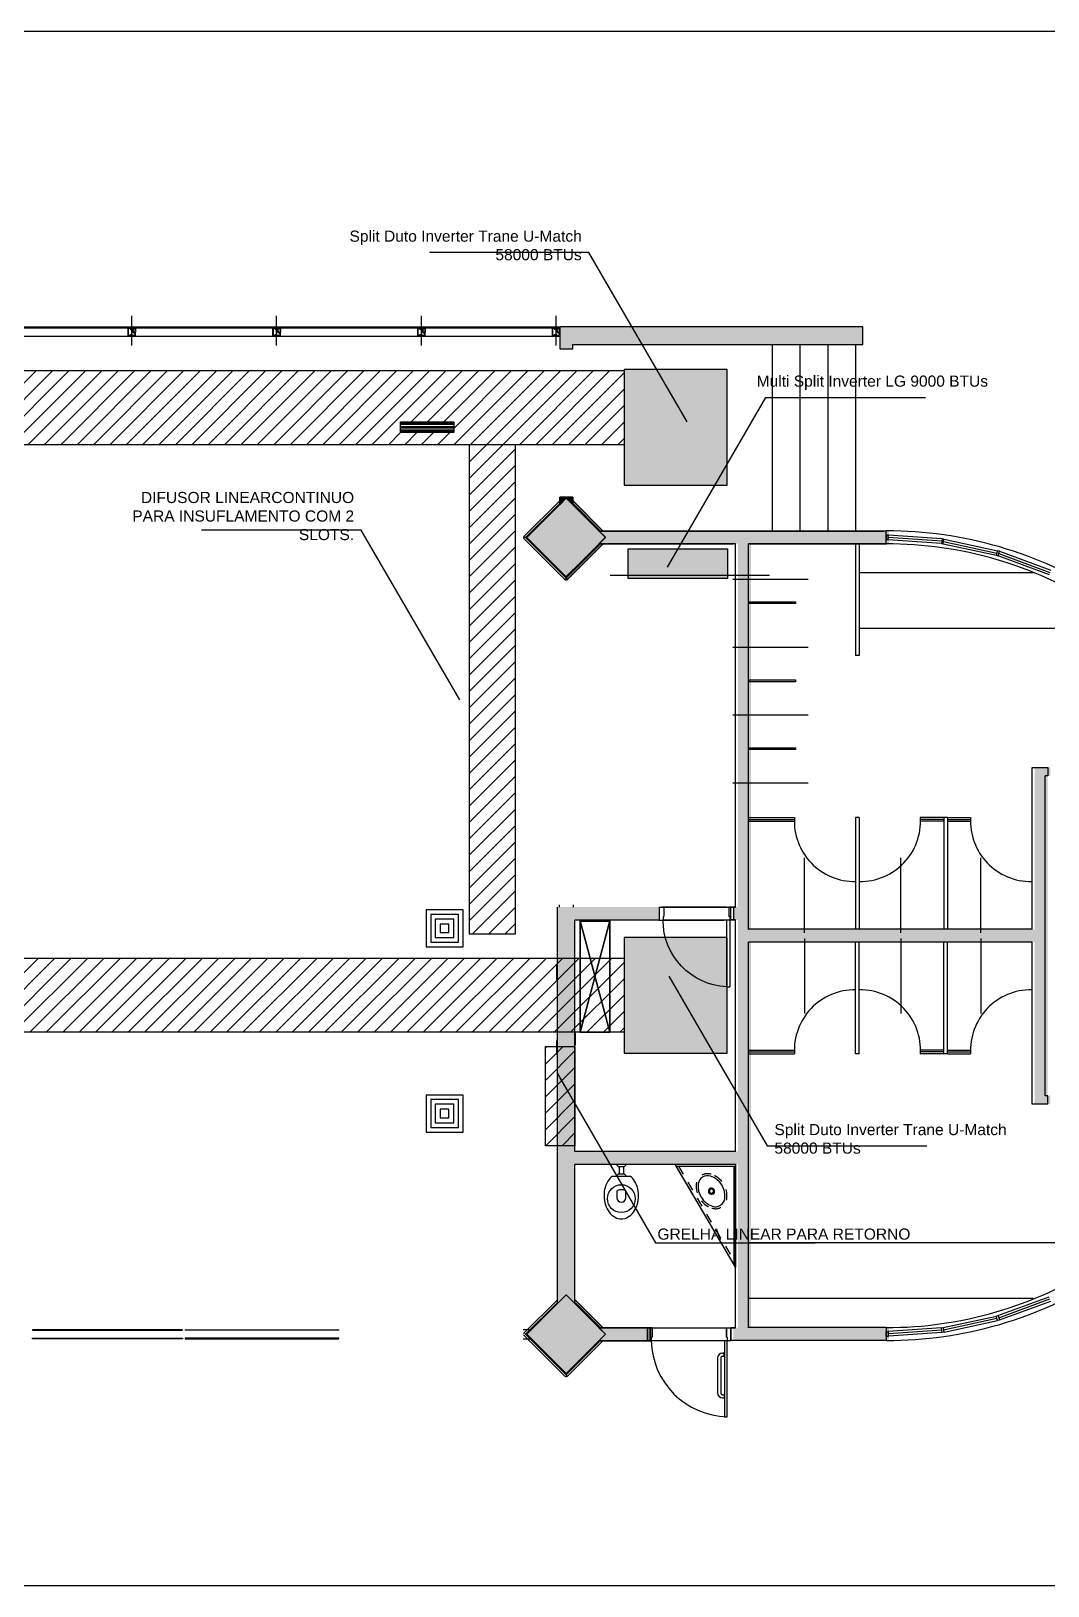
# Model space of a CAD drawing. Header units: millimetres. Extents: x 182 to 575, y -105 to 95.
# Drawn here: x 331.77 to 342.74, y -104.97 to -88.19 of the extents above; entities that cross this region are included whole.
import ezdxf

# ---------------------------------------------------------------- set-up
doc = ezdxf.new("R2010")
doc.units = ezdxf.units.MM
doc.header["$MEASUREMENT"] = 0
doc.linetypes.add('DASHED', pattern=[0.75, 0.5, -0.25])
doc.linetypes.add('XR_BL2_AND_MON-REV15$0$DASHDOT', pattern=[1, 0.5, -0.25, 0, -0.25])
for name, color, linetype in [('ar condicionado', 160, 'Continuous'), ('base', 253, 'Continuous'), ('XR_BL2_AND_MON-REV15$0$EIXOS_PERFIL', 181, 'XR_BL2_AND_MON-REV15$0$DASHDOT')]:
    doc.layers.add(name, color=color, linetype=linetype)
doc.styles.add('ARIAL', font='arial.ttf')
pattern_1 = [(45, (0, -100), (-0.088388348, 0.088388348), [])]

# ---------------------------------------------------------------- blocks, each defined once
blk = doc.blocks.new('XR_BL2_AND_MON-REV15$0$P50X50')
at = {"layer": 'base'}
blk.add_hatch(color=256, dxfattribs=at).paths.add_polyline_path([(0, -0.424), (0.424, 0), (0, 0.424), (-0.424, 0)])
at = {"layer": 'base', "linetype": 'ByBlock'}
blk.add_lwpolyline([(0, -0.424), (0.424, 0), (0, 0.424), (-0.424, 0)], close=True, dxfattribs=at)
blk = doc.blocks.new('XR_BL2_AND_MON-REV15$0$PILAR 60X60_45')
at = {"layer": 'base'}
blk.add_blockref('XR_BL2_AND_MON-REV15$0$P50X50', (0, 0), dxfattribs=at)
blk = doc.blocks.new('XR_BL2_AND_MON-REV15$0$PERFIL_UNIT_ALCOA')
at = {"color": 1}
for p, q in [((-34, 19), (-34, 13)), ((-34, 13), (-15, 13)), ((-33, 83), (-32, 83)), ((-33, 76), (-33, 83)), ((-32, 76), (-33, 76)), ((-33, 43), (-32, 43)), ((-33, 36), (-33, 43)), ((-32, 36), (-33, 36)), ((-32, 80), (-32, 79)), ((-31, 80), (-32, 80)), ((-32, 79), (-31, 79)), ((-32, 40), (-32, 39)), ((-31, 40), (-32, 40)), ((-32, 39), (-31, 39)), ((-31, 82), (-31, 80)), ((-31, 79), (-31, 77)), ((-31, 42), (-31, 40)), ((-31, 39), (-31, 37)), ((-15, 19), (-21, 19)), ((-15, 19), (-21, 19)), ((-21, 13), (-15, 13)), ((-19, 19), (-13, 19)), ((-15, 19), (-15, 13)), ((-7, 95), (-9, 95)), ((-7, 95), (-9, 95)), ((-9, 92), (-5, 92)), ((-9, 27), (-5, 27)), ((-7, 24), (-9, 24)), ((-7, 24), (-9, 24)), ((-6, 95), (-8, 97)), ((-7, 96), (-8, 97)), ((-8, 96), (-7, 97)), ((-8, 96), (-7, 97)), ((-8, 96), (-7, 97)), ((-8, 97), (-8, 97)), ((-6, 95), (-8, 97)), ((-7, 96), (-8, 97)), ((-8, 96), (-7, 97)), ((-8, 96), (-7, 97)), ((-8, 96), (-7, 97)), ((-8, 97), (-8, 97)), ((-7, 96), (-8, 96)), ((-8, 96), (-8, 96)), ((-7, 96), (-8, 96)), ((-8, 96), (-8, 96)), ((-6, 24), (-8, 22)), ((-6, 24), (-8, 22)), ((-7, 23), (-8, 22)), ((-7, 23), (-8, 22)), ((-8, 23), (-8, 23)), ((-8, 23), (-7, 22)), ((-8, 23), (-7, 22)), ((-7, 23), (-8, 22)), ((-7, 23), (-8, 22)), ((-8, 23), (-8, 23)), ((-8, 23), (-7, 22)), ((-8, 23), (-7, 22)), ((-8, 22), (-7, 22)), ((-8, 22), (-8, 22)), ((-8, 22), (-7, 22)), ((-8, 22), (-8, 22)), ((-5, 95), (-7, 97)), ((-5, 95), (-7, 97)), ((-7, 95), (-4, 97)), ((-7, 95), (-5, 97)), ((-7, 95), (-5, 97)), ((-7, 96), (-6, 97)), ((-7, 96), (-6, 97)), ((-5, 95), (-7, 97)), ((-5, 95), (-7, 97)), ((-7, 95), (-4, 97)), ((-7, 95), (-5, 97)), ((-7, 95), (-5, 97)), ((-7, 96), (-6, 97)), ((-7, 96), (-6, 97)), ((-7, 95), (-7, 96)), ((-7, 95), (-7, 96)), ((-6, 95), (-7, 96)), ((-6, 95), (-7, 96)), ((-4, 95), (-7, 95)), ((-4, 95), (-7, 95)), ((-6, 95), (-7, 95)), ((-6, 95), (-7, 95)), ((-4, 24), (-7, 24)), ((-7, 24), (-7, 23)), ((-4, 24), (-7, 24)), ((-7, 24), (-7, 23)), ((-5, 24), (-7, 22)), ((-5, 24), (-7, 22)), ((-6, 24), (-7, 23)), ((-6, 24), (-7, 23)), ((-7, 24), (-4, 22)), ((-5, 24), (-7, 22)), ((-5, 24), (-7, 22)), ((-6, 24), (-7, 23)), ((-6, 24), (-7, 23)), ((-7, 24), (-4, 22)), ((-7, 23), (-5, 22)), ((-7, 23), (-5, 22)), ((-7, 23), (-6, 22)), ((-7, 23), (-6, 22)), ((-7, 23), (-5, 22)), ((-7, 23), (-5, 22)), ((-7, 23), (-6, 22)), ((-7, 23), (-6, 22)), ((-4, 95), (-6, 97)), ((-4, 95), (-6, 97)), ((-4, 95), (-6, 97)), ((-6, 95), (-4, 97)), ((-6, 95), (-4, 97)), ((-4, 95), (-6, 97)), ((-4, 95), (-6, 97)), ((-4, 95), (-6, 97)), ((-6, 95), (-4, 97)), ((-6, 95), (-4, 97)), ((-4, 24), (-6, 22)), ((-4, 24), (-6, 22)), ((-6, 24), (-4, 22)), ((-6, 24), (-4, 22)), ((-4, 24), (-6, 22)), ((-4, 24), (-6, 22)), ((-6, 24), (-4, 22)), ((-6, 24), (-4, 22)), ((-4, 23), (-6, 22)), ((-4, 23), (-6, 22)), ((-3, 96), (-5, 97)), ((-4, 96), (-5, 97)), ((-5, 95), (-3, 97)), ((-5, 95), (-3, 97)), ((-3, 96), (-5, 97)), ((-4, 96), (-5, 97)), ((-5, 95), (-3, 97)), ((-5, 95), (-3, 97)), ((-5, 92), (-1, 92)), ((-5, 27), (-1, 27)), ((-5, 24), (-3, 22)), ((-5, 24), (-3, 22)), ((-5, 24), (-3, 22)), ((-5, 24), (-3, 22)), ((-3, 23), (-5, 22)), ((-4, 23), (-5, 22)), ((-3, 23), (-5, 22)), ((-4, 23), (-5, 22)), ((-3, 96), (-4, 97)), ((-3, 96), (-4, 97)), ((-3, 96), (-4, 97)), ((-3, 96), (-4, 97)), ((-4, 96), (-4, 95)), ((-4, 96), (-4, 95)), ((-4, 96), (-3, 96)), ((-4, 96), (-3, 96)), ((-4, 95), (-4, 95)), ((-4, 95), (-4, 95)), ((-2, 95), (-4, 95)), ((-4, 95), (-4, 95)), ((-4, 95), (-4, 95)), ((-2, 95), (-4, 95)), ((-4, 23), (-4, 24)), ((-4, 23), (-4, 24)), ((-4, 24), (-4, 24)), ((-4, 24), (-4, 23)), ((-2, 24), (-4, 24)), ((-4, 24), (-4, 24)), ((-4, 24), (-4, 23)), ((-2, 24), (-4, 24)), ((-3, 23), (-4, 22)), ((-3, 23), (-4, 22)), ((-4, 23), (-3, 22)), ((-3, 23), (-4, 22)), ((-3, 23), (-4, 22)), ((-4, 23), (-3, 22)), ((0, 19), (-4, 4)), ((-4, 13), (-4, 3)), ((-4, 8), (-4, 4)), ((-3, 97), (-3, 97)), ((-3, 96), (-3, 97)), ((-3, 97), (-3, 97)), ((-3, 96), (-3, 97)), ((-3, 96), (-3, 96)), ((-3, 96), (-3, 96)), ((-3, 23), (-3, 22)), ((-3, 23), (-3, 22)), ((-3, 22), (-3, 22)), ((-3, 22), (-3, 22)), ((-3, 22), (-3, 22)), ((-3, 22), (-3, 22)), ((10, 19), (0, 19)), ((18, 27), (9, 27)), ((9, 27), (9, 27)), ((9, 27), (9, 27)), ((9, 27), (9, 26)), ((9, 26), (9, 26)), ((9, 25), (9, 25)), ((9, 25), (9, 24)), ((9, 24), (9, 24)), ((10, 26), (10, 26)), ((10, 26), (17, 25)), ((17, 25), (10, 25)), ((10, 25), (10, 25)), ((10, 24), (10, 24)), ((10, 24), (12, 24)), ((10, 19), (13, 4)), ((12, 39), (26, 39)), ((12, 24), (12, 23)), ((12, 23), (12, 23)), ((12, 23), (12, 23)), ((12, 23), (12, 23)), ((12, 22), (12, 22)), ((12, 22), (12, 21)), ((12, 21), (12, 21)), ((12, 21), (12, 21)), ((12, 21), (15, 21)), ((15, 43), (13, 43)), ((13, 43), (13, 43)), ((13, 42), (13, 42)), ((13, 42), (13, 40)), ((13, 40), (13, 40)), ((13, 40), (13, 39)), ((13, 39), (13, 39)), ((13, 39), (13, 37)), ((13, 37), (13, 37)), ((13, 36), (13, 36)), ((13, 36), (15, 36)), ((13, 13), (13, 3)), ((13, 8), (13, 4)), ((15, 36), (15, 43)), ((15, 41), (16, 40)), ((15, 38), (15, 41)), ((15, 40), (15, 40)), ((15, 38), (15, 38)), ((15, 38), (16, 38)), ((15, 23), (15, 24)), ((16, 23), (15, 23)), ((15, 23), (15, 23)), ((15, 21), (16, 22)), ((15, 21), (15, 21)), ((15, 21), (15, 21)), ((16, 41), (17, 40)), ((16, 38), (16, 41)), ((16, 40), (16, 40)), ((16, 38), (16, 40)), ((16, 38), (17, 38)), ((16, 38), (16, 38)), ((16, 24), (18, 24)), ((16, 23), (16, 23)), ((16, 22), (16, 22)), ((17, 38), (18, 41)), ((17, 38), (17, 40)), ((17, 40), (17, 40)), ((17, 38), (17, 38)), ((17, 38), (18, 38)), ((17, 25), (17, 25)), ((17, 25), (17, 25)), ((17, 25), (17, 25)), ((17, 25), (17, 25)), ((17, 25), (17, 25)), ((18, 41), (18, 40)), ((18, 38), (19, 41)), ((18, 38), (18, 40)), ((18, 40), (19, 40)), ((18, 38), (18, 38)), ((18, 38), (19, 38)), ((18, 24), (18, 27)), ((18, 27), (18, 27)), ((18, 27), (18, 27)), ((18, 24), (18, 24)), ((18, 24), (18, 24)), ((19, 41), (19, 40)), ((19, 38), (20, 41)), ((19, 40), (19, 40)), ((19, 40), (20, 40)), ((19, 38), (19, 40)), ((19, 38), (20, 38)), ((19, 38), (19, 38)), ((19, 38), (19, 38)), ((20, 41), (20, 40)), ((20, 38), (20, 40)), ((20, 40), (21, 40)), ((20, 38), (21, 38)), ((21, 38), (21, 41)), ((21, 41), (21, 40)), ((21, 38), (21, 40)), ((21, 40), (22, 40)), ((21, 38), (21, 38)), ((21, 38), (22, 38)), ((22, 38), (22, 41)), ((22, 41), (22, 40)), ((22, 38), (22, 40)), ((22, 40), (23, 40)), ((22, 38), (22, 38)), ((22, 38), (23, 38)), ((23, 38), (23, 41)), ((23, 41), (24, 40)), ((23, 38), (24, 40)), ((23, 38), (23, 38)), ((23, 38), (23, 38)), ((24, 40), (24, 40)), ((24, 39), (24, 40)), ((24, 19), (24, 13)), ((31, 13), (24, 13)), ((43, 13), (24, 13)), ((26, 19), (32, 19)), ((26, 19), (45, 19)), ((39, 82), (39, 80)), ((39, 80), (40, 80)), ((39, 79), (39, 77)), ((40, 79), (39, 79)), ((41, 83), (40, 83)), ((40, 80), (40, 79)), ((40, 76), (41, 76)), ((41, 76), (41, 83)), ((43, 19), (43, 13))]:
    blk.add_line(p, q, dxfattribs=at)
for points in [[(-33, 19), (0, 19), (0, 19), (0, 24), (0, 24), (-3, 24, 1), (-3, 23), (-3, 23), (-3, 22), (-8, 22), (-8, 23), (-7, 23, 1), (-7, 24), (-10, 24), (-10, 23, -0.414214), (-12, 21), (-32, 21, -0.414214), (-34, 23), (-34, 96, -0.414214), (-32, 98), (-10, 98), (-10, 98), (-10, 95), (-10, 95, 0.419197), (-10, 95), (-7, 95, 1.022616), (-7, 96), (-8, 96), (-8, 97), (-3, 97), (-3, 96), (-3, 96, 1), (-3, 95), (0, 95), (0, 95), (0, 99), (-35, 99), (-35, 99), (-35, 18, 0.414214), (-35, 17), (-34, 17, 0.414214), (-34, 18), (-34, 19, -0.414214), (-33, 19)], [(40, 97), (14, 97, 0.414214), (12, 95), (12, 91, -0.414214), (10, 89), (-4, 89), (-4, 86), (-5, 86), (-5, 89), (-13, 89, -1.000008), (-13, 91), (-5, 92), (-5, 92), (10, 92), (10, 99, -0.414214), (10, 99), (44, 99, -0.414214), (45, 99), (45, 63, -0.406616), (44, 62), (18, 62, 0.414214), (17, 62), (17, 27, -0.414214), (17, 27), (-5, 27), (-13, 28, -1.000008), (-13, 30), (-5, 30), (-5, 33), (-4, 33), (-4, 30), (13, 30, 0.414214), (15, 32), (15, 65, -0.414214), (15, 65), (40, 65, 0.414214), (42, 67), (42, 95, 0.414214), (40, 97)], [(19, 56), (19, 30), (18, 30, 1), (18, 29), (19, 29), (19, 24), (16, 24, 0.414173), (15, 23), (15, 23), (16, 23, -0.585709), (16, 22), (16, 21, -0.26127), (15, 21), (12, 21, -0.253886), (12, 21), (11, 22, -0.595041), (11, 23), (12, 23), (12, 23, 0.414173), (12, 24), (10, 24, 0.414214), (10, 23), (10, 20, 0.414214), (10, 19), (44, 19, 0.414214), (45, 20), (45, 62, 0.414214), (44, 62), (19, 62, 0.414214), (19, 62), (19, 57), (18, 57, 1), (18, 56), (19, 56)], [(13, 22), (13, 24), (13, 24, -0.414214), (13, 24), (13, 24), (14, 24), (14, 24, -0.414214), (15, 24), (15, 24), (15, 22), (15, 22, -0.414214), (14, 22), (14, 22), (13, 22), (13, 22, -0.414214), (13, 22)], [(20, 22), (19, 22, 0.414214), (18, 22), (18, 21, 0.414214), (19, 21), (43, 21), (43, 61), (20, 61), (20, 23, -0.414214), (20, 22)]]:
    blk.add_lwpolyline(points, format="xyb", dxfattribs=at)
for points in [[(-7, 96), (-8, 96), (-8, 97), (-3, 97), (-3, 96), (-4, 96)], [(-7, 96), (-8, 96), (-8, 97), (-3, 97), (-3, 96), (-4, 96)], [(-7, 23), (-8, 23), (-8, 22), (-3, 22), (-3, 23), (-4, 23)], [(-7, 23), (-8, 23), (-8, 22), (-3, 22), (-3, 23), (-4, 23)]]:
    blk.add_lwpolyline(points, dxfattribs=at)
for centre, radius, start, end in [((-32, 82), 0.869, 0, 90), ((-32, 77), 0.869, 270, 0), ((-32, 42), 0.869, 0, 90), ((-32, 37), 0.869, 270, 0), ((-9, 93), 1.57, 97.3776, 269.717), ((-9, 25), 1.57, 90.283, 262.6224), ((-2, 93), 1.44, 277.4115, 92.3804), ((-2, 25), 1.44, 267.6196, 82.5885), ((9, 27), 0.3, 90.0002, 173.0764), ((10, 26), 0.5, 173.0802, 360), ((10, 25), 0.3, 86.9206, 179.9979), ((10, 24), 0.3, 180, 270), ((12, 24), 0.3, 360, 90), ((12, 23), 0.184, 90, 194.9998), ((12, 21), 0.184, 202.0192, 270), ((16, 24), 0.3, 90, 180), ((15, 21), 0.184, 270, 337.9776), ((16, 23), 0.184, 344.9975, 90), ((17, 25), 0.2, 0, 86.4562), ((17, 25), 0.2, 266.9225, 0), ((18, 27), 0.3, 0, 90), ((18, 24), 0.3, 270, 0), ((40, 82), 0.869, 90, 180), ((40, 77), 0.869, 180, 270)]:
    blk.add_arc(centre, radius, start, end, dxfattribs=at)
at = {"color": 1, "extrusion": (0, 0, -1)}
for centre, major_axis in [((13, 42), (0.573, -0.573)), ((13, 37), (0.573, 0.573))]:
    blk.add_ellipse(centre, major_axis=major_axis, ratio=1, start_param=2.356194, end_param=3.926991, dxfattribs=at)
at = {"color": 1}
for points, knots in [([(25, 39), (25, 39), (25, 39), (25, 39), (25, 39), (25, 39), (25, 39), (25, 39), (25, 39), (24, 39), (24, 39), (24, 39), (24, 39), (24, 39), (24, 39), (24, 39), (24, 39), (24, 39), (24, 39), (24, 39), (24, 39), (24, 39), (24, 39), (24, 39), (24, 39), (24, 39), (24, 39), (24, 39), (24, 38), (23, 38), (23, 38), (23, 38), (23, 38), (23, 38)], [0, 0, 0, 0, 0.051439, 0.072585, 0.094945, 0.148925, 0.177318, 0.208117, 0.229263, 0.263962, 0.286322, 0.316684, 0.341831, 0.370224, 0.385176, 0.410323, 0.432683, 0.466448, 0.484229, 0.519793, 0.54494, 0.583668, 0.608815, 0.635405, 0.653187, 0.684808, 0.766724, 0.798345, 0.829966, 0.855113, 0.870066, 0.927124, 1, 1, 1, 1]), ([(25, 39), (25, 39), (25, 40), (25, 40), (25, 40), (25, 40), (24, 40), (25, 40), (24, 40), (24, 40), (24, 40), (24, 40), (24, 40), (24, 40), (24, 40), (24, 40), (24, 40), (24, 40), (24, 40), (24, 40), (24, 40), (24, 40), (24, 40), (24, 40), (24, 40)], [0, 0, 0, 0, 0.07678, 0.102261, 0.156401, 0.18506, 0.227914, 0.244954, 0.311716, 0.342019, 0.377118, 0.407421, 0.432902, 0.525013, 0.566753, 0.587018, 0.625497, 0.657854, 0.688156, 0.805193, 0.825457, 0.896684, 0.922166, 1, 1, 1, 1])]:
    blk.add_open_spline(points, degree=3, knots=knots, dxfattribs=at)
at = {"layer": 'XR_BL2_AND_MON-REV15$0$EIXOS_PERFIL', "linetype": 'ByBlock', "ltscale": 0.1}
blk.add_line((5, 207), (5, -115), dxfattribs=at)
blk = doc.blocks.new('XR_BL2_AND_MON-REV15$0$A$C10B331E6')
at = {"layer": 'base'}
for p, q in [((-0.15, 0), (-0.15, -9.313, 2.33)), ((-0.06, 0, 197.496), (-0.06, -9.313, 199.826)), ((-0.05, 0, 179.853), (-0.05, -9.313, 199.826))]:
    blk.add_line(p, q, dxfattribs=at)
at = {"layer": 'base', "elevation": 179.853}
blk.add_lwpolyline([(-0.06, -9.313), (-0.05, -9.313)], dxfattribs=at)
at = {"layer": 'base', "linetype": 'ByBlock', "ltscale": 0.1, "xscale": -0.001000000000203727, "yscale": 0.001000000000203727, "zscale": 0.0009999999999763531, "rotation": 90}
for p in [(-0.047, -0.035, 197.496), (-0.047, -1.566), (-0.047, -3.129), (-0.047, -4.691), (-0.047, -6.254), (-0.047, -7.816), (-0.047, -9.269, 179.853)]:
    blk.add_blockref('XR_BL2_AND_MON-REV15$0$PERFIL_UNIT_ALCOA', p, dxfattribs=at)
blk = doc.blocks.new('XR_BL2_AND_MON-REV15$0$P8014PL')
at = {"layer": 'base'}
for p, q in [((-0.075, 0.14), (-0.075, 0.859)), ((-0.075, 0.859), (-0.04, 0.859)), ((-0.04, 0.14), (-0.04, 0.859)), ((-0.8, 0), (-0.8, 0.14)), ((-0.8, 0.14), (-0.76, 0.14)), ((-0.8, 0), (-0.75, 0)), ((-0.76, 0.1), (-0.76, 0.14)), ((-0.76, 0.1), (-0.75, 0.1)), ((-0.75, 0), (-0.75, 0.1)), ((-0.04, 0.14), (-0.075, 0.14)), ((-0.05, 0), (-0.05, 0.1)), ((-0.04, 0.1), (-0.05, 0.1)), ((0, 0), (-0.05, 0)), ((-0.04, 0.1), (-0.04, 0.14)), ((0, 0.14), (-0.04, 0.14)), ((0, 0), (0, 0.14))]:
    blk.add_line(p, q, dxfattribs=at)
blk.add_arc((-0.04, 0.14), 0.72, 92.7863, 180, dxfattribs=at)
blk = doc.blocks.new('BAC-PL2')
for p, q in [((0, 0), (0.005, 0)), ((0.025, 0.025), (0.105, 0.025)), ((0.025, -0.025), (0.105, -0.025))]:
    blk.add_line(p, q)
for points in [[(0.13, 0.1), (0.13, -0.1, 0.056984), (0.163, -0.131, 0.085116), (0.249, -0.174, 0.090221), (0.34, -0.185, 0.074494), (0.439, -0.17, 0.085116), (0.517, -0.131, 0.106255), (0.572, -0.068, 0.128271), (0.59, 0, 0.128271), (0.572, 0.068, 0.106255), (0.517, 0.131, 0.085116), (0.439, 0.17, 0.074494), (0.34, 0.185, 0.074494), (0.241, 0.17, 0.085116), (0.163, 0.131, 0.056984)], [(0.295, 0.05, 0.326276), (0.281, 0.04, 0.155871), (0.281, -0.04, 0.326276), (0.295, -0.05), (0.36, -0.05, 1), (0.36, 0.05)]]:
    blk.add_lwpolyline(points, format="xyb", close=True)
for points in [[(0, -0.05, 0.414214), (0.025, -0.025), (0.025, 0.025, 0.414483), (0, 0.05)], [(0.13, 0.05, 0.414483), (0.105, 0.025), (0.105, -0.025, 0.414214), (0.13, -0.05)]]:
    blk.add_lwpolyline(points, format="xyb")
blk.add_circle((0.37, 0), 0.15)
blk = doc.blocks.new('GRELHA AR')
at = {"layer": 'ar condicionado', "color": 1}
for points in [[(-0.2, 0.2), (0.2, 0.2), (0.2, -0.2), (-0.2, -0.2)], [(-0.15, 0.15), (0.15, 0.15), (0.15, -0.15), (-0.15, -0.15)], [(-0.1, 0.1), (0.1, 0.1), (0.1, -0.1), (-0.1, -0.1)], [(-0.046, 0.046), (0.046, 0.046), (0.046, -0.046), (-0.046, -0.046)]]:
    blk.add_lwpolyline(points, close=True, dxfattribs=at)

msp = doc.modelspace()

# ---------------------------------------------------------------- hatches: boundary and pattern name
at = {"layer": 'ar condicionado'}
h = msp.add_hatch(dxfattribs=at)
h.set_pattern_fill('ANSI31', color=256)
h.set_pattern_definition(pattern_1)
h.paths.add_polyline_path([(338.166, -91.852), (313.543, -91.852, 0.414214), (313.043, -92.352), (313.043, -92.652), (313.043, -93.731), (313.543, -94.593), (313.543, -92.652), (338.166, -92.652)])
h.paths.add_polyline_path([(335.752, -92.406), (336.33, -92.406), (336.33, -92.52), (335.752, -92.52)], flags=16)
h.paths.add_polyline_path([(313.543, -94.593), (313.043, -93.731), (313.043, -97.722), (313.543, -97.722)])
h.paths.add_polyline_path([(336.994, -92.652), (336.494, -92.652), (336.494, -97.932), (336.994, -97.932)])
h = msp.add_hatch(color=256, dxfattribs=at)
h.dxf.hatch_style = 1
h.paths.add_polyline_path([(338.166, -91.838), (338.166, -93.088), (339.278, -93.088), (339.278, -91.838)])
h = msp.add_hatch(dxfattribs=at)
h.set_pattern_fill('ANSI32', color=1, scale=0.1, angle=135)
h.set_pattern_definition([(180, (335.751734, -92.505014), (-3e-18, -0.0375), []), (180, (335.739234, -92.492514), (-3e-18, -0.0375), [])])
h.paths.add_polyline_path([(335.752, -92.406), (336.33, -92.406), (336.33, -92.52), (335.752, -92.52)])
h = msp.add_hatch(color=256, dxfattribs=at)
h.dxf.hatch_style = 1
h.paths.add_polyline_path([(339.283, -93.776), (339.283, -94.095), (338.21, -94.095), (338.21, -93.776)])
h = msp.add_hatch(dxfattribs=at)
h.set_pattern_fill('ANSI31', color=256)
h.set_pattern_definition(pattern_1)
h.paths.add_polyline_path([(331.483, -94.235), (331.083, -94.235), (331.083, -98.194), (331.483, -98.194)])
h.paths.add_polyline_path([(338.166, -98.194), (331.091, -98.194), (330.249, -98.594), (330.249, -98.994), (338.166, -98.994)])
h.paths.add_polyline_path([(330.249, -98.594), (325.191, -98.594, 0.414214), (324.841, -98.944), (324.841, -101.499), (325.241, -101.499), (325.241, -98.994), (330.249, -98.994)])
h.paths.add_polyline_path([(331.483, -98.994), (331.083, -98.994), (331.083, -101.499), (331.483, -101.499)])
h = msp.add_hatch(color=256, dxfattribs=at)
h.dxf.hatch_style = 1
h.paths.add_polyline_path([(338.166, -97.969), (338.166, -99.219), (339.278, -99.219), (339.278, -97.969)])
at = {"layer": 'ar condicionado', "true_color": 0x139b48}
h = msp.add_hatch(dxfattribs=at)
h.set_pattern_fill('ANSI31', color=114)
h.set_pattern_definition([(45, (1.02373, -103.8213), (-0.088388348, 0.088388348), [])])
h.paths.add_polyline_path([(337.636, -100.218), (337.317, -100.218), (337.317, -99.146), (337.636, -99.146)])
at = {"layer": 'base'}
for points in [[(337.471, -91.378), (337.471, -91.618), (337.611, -91.618), (337.611, -91.568), (340.741, -91.568), (340.741, -91.378)], [(337.611, -93.299), (337.611, -93.218), (337.471, -93.218), (337.471, -93.299), (337.541, -93.229)], [(337.471, -93.299), (337.471, -93.218), (337.611, -93.218), (337.611, -93.299), (337.541, -93.229)], [(342.596, -97.881), (342.596, -96.134), (342.766, -96.134), (342.766, -96.224), (342.736, -96.224), (342.736, -99.678), (342.766, -99.678), (342.766, -99.768), (342.596, -99.768), (342.596, -98.021), (339.536, -98.021), (339.536, -102.181), (341.024, -102.181), (341.024, -102.321), (339.346, -102.321), (339.346, -102.181), (339.396, -102.181), (339.396, -100.419), (337.636, -100.419), (337.636, -101.922), (337.541, -101.827), (337.446, -101.922), (337.446, -97.641), (338.546, -97.641), (338.546, -97.781), (337.636, -97.781), (337.636, -100.279), (339.396, -100.279), (339.396, -97.781), (339.346, -97.781), (339.346, -97.641), (339.396, -97.641), (339.396, -93.721), (337.895, -93.721), (337.965, -93.651), (337.895, -93.581), (341.024, -93.581), (341.024, -93.721), (339.536, -93.721), (339.536, -97.881)], [(337.895, -102.183), (337.965, -102.253), (337.895, -102.323), (338.419, -102.323), (338.419, -102.183)], [(338.446, -102.183), (338.446, -102.323), (337.895, -102.323), (337.965, -102.253), (337.895, -102.183)]]:
    msp.add_hatch(color=256, dxfattribs=at).paths.add_polyline_path(points)

# ---------------------------------------------------------------- linework, layer by layer
at = {"layer": 'ar condicionado', "color": 7}
for p, q in [((337.786, -90.575), (336.065, -90.575)), ((338.848, -92.406), (337.786, -90.575)), ((338.634, -93.972), (339.696, -92.14)), ((339.696, -92.14), (341.418, -92.14)), ((335.33, -93.574), (333.608, -93.574)), ((336.392, -95.406), (335.33, -93.574)), ((338.015, -94.059), (339.736, -94.059)), ((338.649, -98.387), (339.711, -100.218)), ((337.442, -99.436), (338.504, -101.267)), ((339.711, -100.218), (341.433, -100.218)), ((338.504, -101.267), (340.226, -101.267))]:
    msp.add_line(p, q, dxfattribs=at)
at = {"layer": 'ar condicionado'}
msp.add_lwpolyline([(313.043, -92.652), (313.043, -92.352, -0.414214), (313.543, -91.852), (338.166, -91.852), (338.166, -92.652), (313.543, -92.652)], format="xyb", dxfattribs=at)
for points in [[(338.166, -91.838), (338.166, -93.088), (339.278, -93.088), (339.278, -91.838)], [(336.994, -92.652), (336.494, -92.652), (336.494, -97.932), (336.994, -97.932)], [(339.283, -93.776), (339.283, -94.095), (338.21, -94.095), (338.21, -93.776)], [(338.166, -97.969), (338.166, -99.219), (339.278, -99.219), (339.278, -97.969)]]:
    msp.add_lwpolyline(points, close=True, dxfattribs=at)
at = {"layer": 'ar condicionado', "color": 1}
msp.add_lwpolyline([(335.752, -92.406), (336.33, -92.406), (336.33, -92.52), (335.752, -92.52)], close=True, dxfattribs=at)
at = {"layer": 'ar condicionado'}
msp.add_lwpolyline([(331.083, -98.194), (338.166, -98.194), (338.166, -98.994), (325.291, -98.994)], dxfattribs=at)
at = {"layer": 'ar condicionado', "color": 114, "true_color": 0x139b48}
msp.add_lwpolyline([(337.636, -100.218), (337.317, -100.218), (337.317, -99.146), (337.636, -99.146)], close=True, dxfattribs=at)
at = {"layer": 'base'}
for p, q in [((337.471, -91.378, 195.166), (337.471, -91.618, 195.166)), ((340.741, -91.378, 195.166), (337.471, -91.378, 195.166)), ((340.741, -91.568, 195.166), (340.741, -91.378, 195.166)), ((337.471, -91.618, 195.166), (337.611, -91.618, 195.166)), ((337.611, -91.618, 195.166), (337.611, -91.568, 195.166)), ((337.611, -91.568, 195.166), (340.741, -91.568, 195.166)), ((339.766, -93.583), (339.766, -91.568)), ((339.766, -93.578, 195.166), (339.766, -91.578, 195.166)), ((340.066, -93.583), (340.066, -91.568)), ((340.366, -93.583), (340.366, -91.568)), ((340.666, -93.583), (340.666, -91.568)), ((337.471, -93.285), (337.102, -93.653)), ((337.471, -93.218, 195.166), (337.611, -93.218, 195.166)), ((337.471, -93.218, 195.166), (337.471, -93.299, 195.166)), ((337.611, -93.218, 195.166), (337.471, -93.218, 195.166)), ((337.611, -93.218, 195.166), (337.471, -93.218, 195.166)), ((337.471, -93.299, 195.166), (337.471, -93.218, 195.166)), ((337.471, -93.218, 195.166), (337.611, -93.218, 195.166)), ((337.611, -93.297), (337.611, -93.216, 195.166)), ((337.611, -93.299), (337.611, -93.218, 195.166)), ((337.611, -93.218, 195.166), (337.611, -93.299, 195.166)), ((337.909, -93.581), (337.611, -93.282)), ((337.909, -93.583), (337.611, -93.285)), ((337.611, -93.285), (337.904, -93.578)), ((337.095, -93.646), (337.081, -93.66)), ((337.088, -93.653), (337.081, -93.646)), ((337.095, -93.646), (337.548, -94.099)), ((337.965, -93.651, 195.166), (337.89, -93.576, 195.166)), ((337.895, -93.581, 195.166), (340.996, -93.581, 195.166)), ((337.895, -93.583, 195.166), (340.969, -93.583, 195.166)), ((340.996, -93.583, 195.166), (337.895, -93.583, 195.166)), ((340.995, -93.721, 292.749), (340.995, -93.581, 292.749)), ((341.595, -93.668, 195.201), (341.017, -93.627, 191.941)), ((337.081, -93.66), (337.534, -94.113)), ((337.273, -93.81, 195.166), (337.423, -93.96, 195.166)), ((337.904, -93.728), (337.534, -94.099)), ((337.541, -94.089), (337.909, -93.721)), ((337.541, -94.092), (337.909, -93.723)), ((337.548, -94.111), (337.938, -93.721)), ((337.548, -94.113), (337.938, -93.723)), ((337.933, -93.728), (337.548, -94.113)), ((337.891, -93.726, 195.166), (337.965, -93.651, 195.166)), ((337.895, -93.723, 195.166), (339.342, -93.723, 195.166)), ((339.369, -93.723, 195.166), (337.895, -93.723, 195.166)), ((339.369, -97.641, 195.166), (339.369, -93.721, 195.166)), ((339.369, -97.643, 195.166), (339.369, -93.723, 195.166)), ((339.369, -97.643, 195.166), (339.369, -93.723, 195.166)), ((339.509, -97.881, 195.166), (339.509, -93.721, 195.166)), ((339.509, -93.721, 195.166), (340.996, -93.721, 195.166)), ((339.509, -97.883, 195.166), (339.509, -93.723, 195.166)), ((339.509, -93.723, 195.166), (340.969, -93.723, 195.166)), ((340.996, -93.723, 195.166), (339.509, -93.723, 195.166)), ((339.509, -97.883, 195.166), (339.509, -93.723, 195.166)), ((340.664, -93.726, -73.847), (340.664, -94.926, -73.847)), ((340.704, -93.726, -73.847), (340.704, -94.926, -73.847)), ((341.591, -93.717, 195.201), (341.013, -93.677, 191.941)), ((341.593, -93.692, 195.201), (341.015, -93.652, 191.941)), ((341.607, -93.72, 195.201), (342.183, -93.845, 195.219)), ((341.613, -93.695, 195.201), (342.189, -93.821, 195.219)), ((341.618, -93.671, 195.201), (342.194, -93.796, 195.219)), ((342.217, -93.802, 195.219), (342.769, -94.007, 195.219)), ((342.199, -93.849, 195.219), (342.752, -94.054, 195.219)), ((342.208, -93.826, 195.219), (342.761, -94.03, 195.219)), ((337.466, -94.003, 195.166), (337.541, -94.078, 195.166)), ((337.541, -94.106), (337.534, -94.099)), ((337.541, -94.106), (337.534, -94.099)), ((337.541, -94.103), (337.534, -94.111)), ((337.541, -94.106), (337.534, -94.113)), ((337.541, -94.106), (337.534, -94.113)), ((337.541, -94.106), (337.534, -94.113)), ((337.541, -94.075, 195.166), (337.616, -94, 195.166)), ((337.541, -94.078, 195.166), (337.616, -94.003, 195.166)), ((337.541, -94.103), (337.548, -94.096)), ((337.541, -94.106), (337.548, -94.099)), ((337.541, -94.103), (337.548, -94.111)), ((337.541, -94.106), (337.548, -94.113)), ((337.541, -94.106), (337.548, -94.113)), ((337.541, -94.106), (337.548, -94.113)), ((342.58, -94.034, 99.919), (340.704, -94.034, 99.919)), ((343.509, -94.634, 99.919), (340.704, -94.634, 99.919)), ((340.704, -94.926, -73.847), (340.664, -94.926, -73.847)), ((339.369, -95.167, 195.166), (339.369, -95.017, 195.166)), ((339.369, -95.17, 195.166), (339.369, -95.02, 195.166)), ((342.569, -96.134, 195.166), (342.739, -96.134, 195.166)), ((342.569, -97.881, 195.166), (342.569, -96.134, 195.166)), ((342.739, -96.134, 195.166), (342.739, -96.224, 195.166)), ((339.369, -96.377, 195.166), (339.369, -96.227, 195.166)), ((339.369, -96.38, 195.166), (339.369, -96.23, 195.166)), ((342.709, -99.678, 195.166), (342.709, -96.224, 195.166)), ((342.739, -96.224, 195.166), (342.709, -96.224, 195.166)), ((339.514, -96.676, -165.12), (340.004, -96.676, -178.055)), ((339.514, -96.696, -165.12), (340.003, -96.696, -178.031)), ((339.514, -96.716, -165.12), (340.003, -96.716, -178.023)), ((340.664, -96.676, -73.847), (340.664, -97.876, -73.847)), ((340.704, -96.676, -73.847), (340.664, -96.676, -73.847)), ((340.704, -96.676, -73.847), (340.704, -97.876, -73.847)), ((341.614, -96.676, -73.847), (341.362, -96.676, -80.473)), ((341.614, -96.696, -73.847), (341.363, -96.696, -80.448)), ((341.614, -96.716, -73.847), (341.364, -96.716, -80.44)), ((341.614, -96.676, -73.847), (341.614, -97.876, -73.847)), ((341.654, -96.676, -73.847), (341.614, -96.676, -73.847)), ((341.654, -96.676, -73.847), (341.654, -97.876, -73.847)), ((341.654, -96.676, -73.847), (341.905, -96.676, -80.473)), ((341.654, -96.696, -73.847), (341.904, -96.696, -80.448)), ((341.654, -96.716, -73.847), (341.904, -96.716, -80.44)), ((339.369, -97.616, 195.166), (339.369, -97.466, 195.166)), ((339.369, -97.619, 195.166), (339.369, -97.469, 195.166)), ((337.446, -101.924, 195.166), (337.446, -97.643, 195.166)), ((337.446, -101.924, 195.166), (337.446, -97.643, 195.166)), ((337.466, -97.619, 195.166), (337.466, -97.643, 195.166)), ((337.616, -97.619, 195.166), (337.616, -97.643, 195.166)), ((338.546, -97.643, 195.166), (338.546, -97.783, 195.166)), ((339.269, -97.643), (338.569, -97.643)), ((338.596, -97.643, 195.166), (339.296, -97.643, 195.166)), ((339.319, -97.781, 195.166), (339.319, -97.641, 195.166)), ((339.319, -97.641, 195.166), (339.369, -97.641, 195.166)), ((339.319, -97.783, 195.166), (339.319, -97.643, 195.166)), ((339.319, -97.783, 195.166), (339.319, -97.643, 195.166)), ((339.319, -97.643, 195.166), (339.369, -97.643, 195.166)), ((339.319, -97.643, 195.166), (339.369, -97.643, 195.166)), ((338.516, -97.783, 195.166), (337.636, -97.783, 195.166)), ((337.636, -100.282, 195.166), (337.636, -97.783, 195.166)), ((338.546, -97.783, 195.166), (337.636, -97.783, 195.166)), ((337.636, -100.282, 195.166), (337.636, -97.783, 195.166)), ((337.691, -98.991, 153.378), (338.011, -97.791, 153.378)), ((337.691, -97.791, 153.378), (338.011, -98.991, 153.378)), ((338.011, -98.991), (337.691, -97.791)), ((338.011, -97.791), (337.691, -98.991)), ((338.539, -97.783), (339.244, -97.783)), ((339.271, -97.783, 195.166), (338.586, -97.783, 195.166)), ((339.369, -97.781, 195.166), (339.319, -97.781, 195.166)), ((339.369, -97.783, 195.166), (339.319, -97.783, 195.166)), ((339.369, -97.783, 195.166), (339.319, -97.783, 195.166)), ((339.369, -100.279, 195.166), (339.369, -97.781, 195.166)), ((339.369, -100.282, 195.166), (339.369, -97.783, 195.166)), ((339.369, -100.282, 195.166), (339.369, -97.783, 195.166)), ((342.569, -97.881, 195.166), (339.509, -97.881, 195.166)), ((342.569, -98.021, 195.166), (339.509, -98.021, 195.166)), ((339.509, -102.181, 195.166), (339.509, -98.021, 195.166)), ((339.509, -102.183, 195.166), (339.509, -98.023, 195.166)), ((339.509, -102.183, 195.166), (339.509, -98.023, 195.166)), ((340.664, -99.226, -73.847), (340.664, -98.026, -73.847)), ((340.704, -99.226, -73.847), (340.704, -98.026, -73.847)), ((341.614, -99.226, -73.847), (341.614, -98.026, -73.847)), ((341.654, -99.226, -73.847), (341.654, -98.026, -73.847)), ((342.569, -99.768, 195.166), (342.569, -98.021, 195.166)), ((337.441, -98.426, 195.166), (337.441, -98.276, 195.166)), ((337.641, -99.131, 195.166), (337.641, -98.991, 195.166)), ((339.369, -99.128, 195.166), (339.369, -98.988, 195.166)), ((339.369, -99.131, 195.166), (339.369, -98.991, 195.166)), ((337.441, -99.234, 195.166), (337.441, -99.084, 195.166)), ((339.514, -99.186, -165.12), (340.003, -99.186, -178.023)), ((341.614, -99.186, -73.847), (341.364, -99.186, -80.44)), ((341.654, -99.186, -73.847), (341.904, -99.186, -80.44)), ((339.514, -99.206, -165.12), (340.003, -99.206, -178.031)), ((339.514, -99.226, -165.12), (340.004, -99.226, -178.055)), ((340.704, -99.226, -73.847), (340.664, -99.226, -73.847)), ((341.614, -99.226, -73.847), (341.362, -99.226, -80.473)), ((341.614, -99.206, -73.847), (341.363, -99.206, -80.448)), ((341.654, -99.226, -73.847), (341.614, -99.226, -73.847)), ((341.654, -99.206, -73.847), (341.904, -99.206, -80.448)), ((341.654, -99.226, -73.847), (341.905, -99.226, -80.473)), ((342.739, -99.678, 195.166), (342.709, -99.678, 195.166)), ((342.739, -99.768, 195.166), (342.739, -99.678, 195.166)), ((342.739, -99.768, 195.166), (342.569, -99.768, 195.166)), ((337.446, -100.041, 195.166), (337.446, -99.891, 195.166)), ((339.369, -100.282, 195.166), (337.636, -100.282, 195.166)), ((339.369, -100.282, 195.166), (337.636, -100.282, 195.166)), ((337.636, -101.924, 195.166), (337.636, -100.422, 195.166)), ((339.369, -100.422, 195.166), (337.636, -100.422, 195.166)), ((337.636, -101.924, 195.166), (337.636, -100.422, 195.166)), ((339.369, -100.422, 195.166), (337.636, -100.422, 195.166)), ((339.369, -102.181, 195.166), (339.369, -100.419, 195.166)), ((339.369, -102.183, 195.166), (339.369, -100.422, 195.166)), ((339.369, -102.183, 195.166), (339.369, -100.422, 195.166)), ((343.509, -101.268, 99.919), (339.509, -101.268, 99.919)), ((337.541, -101.829, 195.166), (337.441, -101.929, 195.166)), ((337.641, -101.929, 195.166), (337.541, -101.829, 195.166)), ((342.58, -101.868, 99.919), (339.509, -101.868, 99.919)), ((342.58, -101.868, 99.919), (340.704, -101.868, 99.919)), ((342.199, -102.052, 195.219), (342.752, -101.848, 195.219)), ((342.208, -102.076, 195.219), (342.761, -101.871, 195.219)), ((337.446, -101.91, -19.973), (337.102, -102.253, -19.973)), ((337.909, -102.183, -19.973), (337.636, -101.91, -19.973)), ((337.641, -101.915), (337.904, -102.178)), ((342.217, -102.099, 195.219), (342.769, -101.895, 195.219)), ((337.895, -102.183, 195.166), (337.965, -102.253, 195.166)), ((338.419, -102.183, 195.166), (337.895, -102.183, 195.166)), ((338.446, -102.183, 195.166), (337.895, -102.183, 195.166)), ((338.419, -102.323, 195.166), (338.419, -102.183, 195.166)), ((338.446, -102.323, 195.166), (338.446, -102.183, 195.166)), ((338.469, -102.183), (338.469, -102.283)), ((339.269, -102.183), (339.269, -102.283)), ((339.319, -102.321, 195.166), (339.319, -102.181, 195.166)), ((339.319, -102.181, 195.166), (339.369, -102.181, 195.166)), ((339.319, -102.323, 195.166), (339.319, -102.183, 195.166)), ((339.319, -102.183, 195.166), (339.369, -102.183, 195.166)), ((339.319, -102.323, 195.166), (339.319, -102.183, 195.166)), ((339.319, -102.183, 195.166), (339.369, -102.183, 195.166)), ((339.319, -102.323, 195.166), (339.319, -102.183, 195.166)), ((340.995, -102.181, 195.166), (339.509, -102.181, 195.166)), ((340.995, -102.181, 292.749), (340.995, -102.321, 292.749)), ((341.591, -102.184, 195.201), (341.013, -102.225, 191.941)), ((341.607, -102.182, 195.201), (342.183, -102.057, 195.219)), ((341.613, -102.207, 195.201), (342.189, -102.081, 195.219)), ((341.618, -102.231, 195.201), (342.194, -102.106, 195.219)), ((337.081, -102.26, -19.973), (337.534, -102.713, -19.973)), ((337.095, -102.246, -19.973), (337.548, -102.699, -19.973)), ((337.541, -102.692, -19.973), (337.909, -102.323, -19.973)), ((337.548, -102.713, -19.973), (337.938, -102.323, -19.973)), ((337.965, -102.253, 195.166), (337.895, -102.323, 195.166)), ((337.895, -102.323, 195.166), (338.419, -102.323, 195.166)), ((337.895, -102.323, 195.166), (338.446, -102.323, 195.166)), ((340.995, -102.321, 195.166), (339.319, -102.321, 195.166)), ((341.593, -102.209, 195.201), (341.015, -102.25, 191.941)), ((341.595, -102.234, 195.201), (341.017, -102.275, 191.941)), ((339.174, -102.511), (339.174, -102.886)), ((339.209, -102.511), (339.209, -102.886)), ((339.229, -102.456), (339.244, -102.456)), ((339.229, -102.491), (339.244, -102.491)), ((337.541, -102.706, -19.973), (337.534, -102.713, -19.973)), ((337.541, -102.706, -19.973), (337.548, -102.699, -19.973)), ((337.541, -102.706, -19.973), (337.548, -102.713, -19.973)), ((339.229, -102.906), (339.244, -102.906)), ((339.229, -102.941), (339.244, -102.941))]:
    msp.add_line(p, q, dxfattribs=at)
at = {"layer": 'base', "extrusion": (2.28982e-05, -4.81365e-07, 1)}
msp.add_line((336.991, -93.793), (336.988, -93.798), dxfattribs=at)
at = {"layer": 'base', "linetype": 'DASHED', "ltscale": 0.05}
msp.add_line((338.752, -100.439, 195.166), (339.349, -101.456, 195.166), dxfattribs=at)
at = {"layer": 'base'}
for points in [[(348.455, -104.97), (301.939, -104.97), (301.939, -88.187), (348.455, -88.187)], [(337.471, -91.378), (337.471, -91.618), (337.611, -91.618), (337.611, -91.568), (340.741, -91.568), (340.741, -91.378)], [(337.471, -93.299), (337.471, -93.218), (337.611, -93.218), (337.611, -93.299), (337.541, -93.229)], [(337.611, -93.299), (337.611, -93.218), (337.471, -93.218), (337.471, -93.299), (337.541, -93.229)], [(340.995, -93.676), (341.015, -93.676), (341.015, -93.626), (340.995, -93.626)], [(340.995, -93.676), (341.015, -93.676), (341.015, -93.626), (340.995, -93.626)], [(341.59, -93.717), (341.609, -93.72), (341.616, -93.67), (341.596, -93.668)], [(342.182, -93.845), (342.201, -93.85), (342.215, -93.802), (342.195, -93.796)], [(340.014, -94.366), (339.514, -94.366), (339.514, -94.346), (340.014, -94.346)], [(340.014, -95.211), (339.514, -95.211), (339.514, -95.191), (340.014, -95.191)], [(340.014, -95.943), (339.514, -95.943), (339.514, -95.923), (340.014, -95.923)], [(338.729, -100.439), (339.349, -100.439), (339.349, -101.495)], [(333.401, -102.21), (333.401, -102.204), (331.781, -102.204), (331.781, -102.21)], [(333.431, -102.21), (333.431, -102.204), (335.088, -102.204), (335.088, -102.21)], [(337.895, -102.183), (337.965, -102.253), (337.895, -102.323), (338.419, -102.323), (338.419, -102.183)], [(338.446, -102.183), (338.446, -102.323), (337.895, -102.323), (337.965, -102.253), (337.895, -102.183)], [(341.59, -102.185), (341.609, -102.182), (341.616, -102.231), (341.596, -102.234)], [(342.182, -102.057), (342.201, -102.052), (342.215, -102.1), (342.195, -102.105)], [(333.401, -102.297), (333.401, -102.303), (331.781, -102.303), (331.781, -102.297)], [(333.431, -102.297), (333.431, -102.303), (335.088, -102.303), (335.088, -102.297)], [(339.279, -102.323), (339.249, -102.323), (339.249, -103.143), (339.279, -103.143)], [(340.995, -102.226), (341.015, -102.226), (341.015, -102.276), (340.995, -102.276)], [(340.995, -102.226), (341.015, -102.226), (341.015, -102.276), (340.995, -102.276)], [(339.244, -102.448), (339.249, -102.448), (339.249, -102.498), (339.244, -102.498)], [(339.244, -102.948), (339.249, -102.948), (339.249, -102.898), (339.244, -102.898)]]:
    msp.add_lwpolyline(points, close=True, dxfattribs=at)
for points in [[(337.471, -93.257), (337.081, -93.646)], [(337.938, -93.581), (337.611, -93.254)], [(337.938, -93.583), (337.611, -93.257)], [(337.611, -93.257), (337.933, -93.578)], [(339.339, -94.102), (339.666, -94.102), (340.151, -94.102)], [(339.339, -94.835), (339.666, -94.835), (340.151, -94.835)], [(339.339, -95.567), (339.666, -95.567), (340.151, -95.567)], [(339.339, -96.3), (339.666, -96.3), (340.151, -96.3)], [(340.114, -97.922), (340.114, -97.595), (340.114, -97.11)], [(341.151, -97.922), (341.151, -97.595), (341.151, -97.11)], [(342.016, -97.922), (342.016, -97.595), (342.016, -97.11)], [(337.691, -98.993), (338.011, -98.993), (338.011, -97.793), (337.691, -97.793), (337.691, -98.993)], [(337.691, -98.993), (337.691, -97.793), (338.011, -97.793), (338.011, -98.993), (337.691, -98.993)], [(340.114, -97.98), (340.114, -98.307), (340.114, -98.792)], [(341.151, -97.98), (341.151, -98.307), (341.151, -98.792)], [(342.016, -97.98), (342.016, -98.307), (342.016, -98.792)], [(338.717, -100.419), (339.369, -100.419), (339.369, -101.529), (338.717, -100.419)], [(337.641, -101.929), (337.541, -101.829), (337.441, -101.929)], [(337.446, -101.882), (337.081, -102.246)], [(337.938, -102.183), (337.636, -101.882)], [(337.641, -101.887), (337.933, -102.178)], [(337.077, -102.203), (337.167, -102.203)], [(337.081, -102.203), (337.167, -102.203)], [(337.895, -102.323), (337.965, -102.253), (337.895, -102.183)], [(338.469, -102.283), (338.469, -102.183), (338.419, -102.183), (338.419, -102.323), (338.459, -102.323)], [(338.439, -102.183), (339.269, -102.183)], [(338.467, -102.183), (339.296, -102.183)], [(339.269, -102.283), (339.269, -102.183), (339.319, -102.183), (339.319, -102.323), (339.279, -102.323)], [(337.077, -102.303), (337.167, -102.303)], [(337.081, -102.303), (337.167, -102.303)], [(338.469, -102.283), (338.459, -102.283), (338.459, -102.323)], [(339.269, -102.323), (338.459, -102.323)], [(339.296, -102.323), (338.486, -102.323)], [(339.269, -102.283), (339.279, -102.283), (339.279, -102.323)]]:
    msp.add_lwpolyline(points, dxfattribs=at)
at = {"layer": 'base', "linetype": 'DASHED', "ltscale": 0.05}
for points in [[(339.105, -100.526, 0.472393), (338.945, -100.628)], [(339.274, -100.79, 0.359179), (339.105, -100.526)], [(338.945, -100.628, 0.358975), (339.114, -100.892)], [(339.114, -100.892, 0.471699), (339.274, -100.79)]]:
    msp.add_lwpolyline(points, format="xyb", dxfattribs=at)
at = {"layer": 'base'}
for points in [[(338.966, -100.63, 0.358974), (339.12, -100.872)], [(339.098, -100.546, 0.472527), (338.966, -100.63)], [(339.128, -100.697, 1), (339.09, -100.721)], [(339.09, -100.721, 1), (339.128, -100.697)], [(339.253, -100.787, 0.359169), (339.098, -100.546)], [(339.12, -100.872, 0.471701), (339.253, -100.787)]]:
    msp.add_lwpolyline(points, format="xyb", dxfattribs=at)
msp.add_lwpolyline([(339.091, -100.68, 1.732057), (339.143, -100.707, 0.577348)], format="xyb", close=True, dxfattribs=at)
for centre, radius, start, end in [((340.998, -97.942), 4.361, 57.4621, 90.0345), ((340.995, -97.952), 4.231, 57.4965, 89.999), ((340.653, -96.716), 0.65, 176.4719, 270.8815), ((340.714, -96.716), 0.65, 269.1185, 3.5281), ((342.554, -96.716), 0.65, 176.4719, 270.8815), ((340.653, -99.186), 0.65, 89.1185, 183.5281), ((340.714, -99.186), 0.65, 356.4719, 90.8815), ((342.554, -99.186), 0.65, 89.1185, 183.5281), ((340.995, -97.95), 4.231, 270.001, 302.5035), ((340.998, -97.96), 4.361, 269.9655, 302.5379), ((339.295, -102.307), 0.836, 181.0931, 268.9069), ((339.229, -102.511), 0.055, 90, 180), ((339.229, -102.511), 0.02, 90, 180), ((339.229, -102.886), 0.055, 180, 270), ((339.229, -102.886), 0.02, 180, 270)]:
    msp.add_arc(centre, radius, start, end, dxfattribs=at)

# ---------------------------------------------------------------- block references
at = {"layer": 'ar condicionado', "xscale": -1}
for p in [(336.229, -97.871, 97.583), (336.229, -99.871, 97.583)]:
    msp.add_blockref('GRELHA AR', p, dxfattribs=at)
at = {"layer": 'base'}
for name, p, rotation in [('XR_BL2_AND_MON-REV15$0$A$C10B331E6', (328.158, -91.328, -179.853), 89.99999999999999), ('BAC-PL2', (338.136, -100.419, 195.166), 270), ('BAC-PL2', (338.136, -100.419, 195.166), 270), ('XR_BL2_AND_MON-REV15$0$PILAR 60X60_45', (337.541, -102.253), 89.99999999999999)]:
    msp.add_blockref(name, p, dxfattribs=dict(at, rotation=rotation))
at = {"layer": 'base', "xscale": -1}
for name, p, rotation in [('XR_BL2_AND_MON-REV15$0$PILAR 60X60_45', (337.541, -93.653), 90), ('XR_BL2_AND_MON-REV15$0$P8014PL', (339.346, -97.643, 195.166), 180)]:
    msp.add_blockref(name, p, dxfattribs=dict(at, rotation=rotation))

# ---------------------------------------------------------------- texts
at = {"layer": 'ar condicionado', "color": 3, "ltscale": 0.8, "char_height": 0.12, "width": 2.66698, "style": 'ARIAL'}
for s, insert, attachment_point in [('Split Duto Inverter Trane U-Match 58000 BTUs', (337.709, -90.34), 3), ('Multi Split Inverter LG 9000 BTUs', (339.596, -91.905), 1), ('DIFUSOR LINEARCONTINUO PARA INSUFLAMENTO COM 2 SLOTS. ', (335.253, -93.161), 3), ('Split Duto Inverter Trane U-Match 58000 BTUs', (339.788, -99.984), 1), ('GRELHA LINEAR PARA RETORNO', (338.526, -101.112), 1)]:
    msp.add_mtext(s, dxfattribs=dict(at, insert=insert, attachment_point=attachment_point))

doc.saveas('drawing.dxf')
